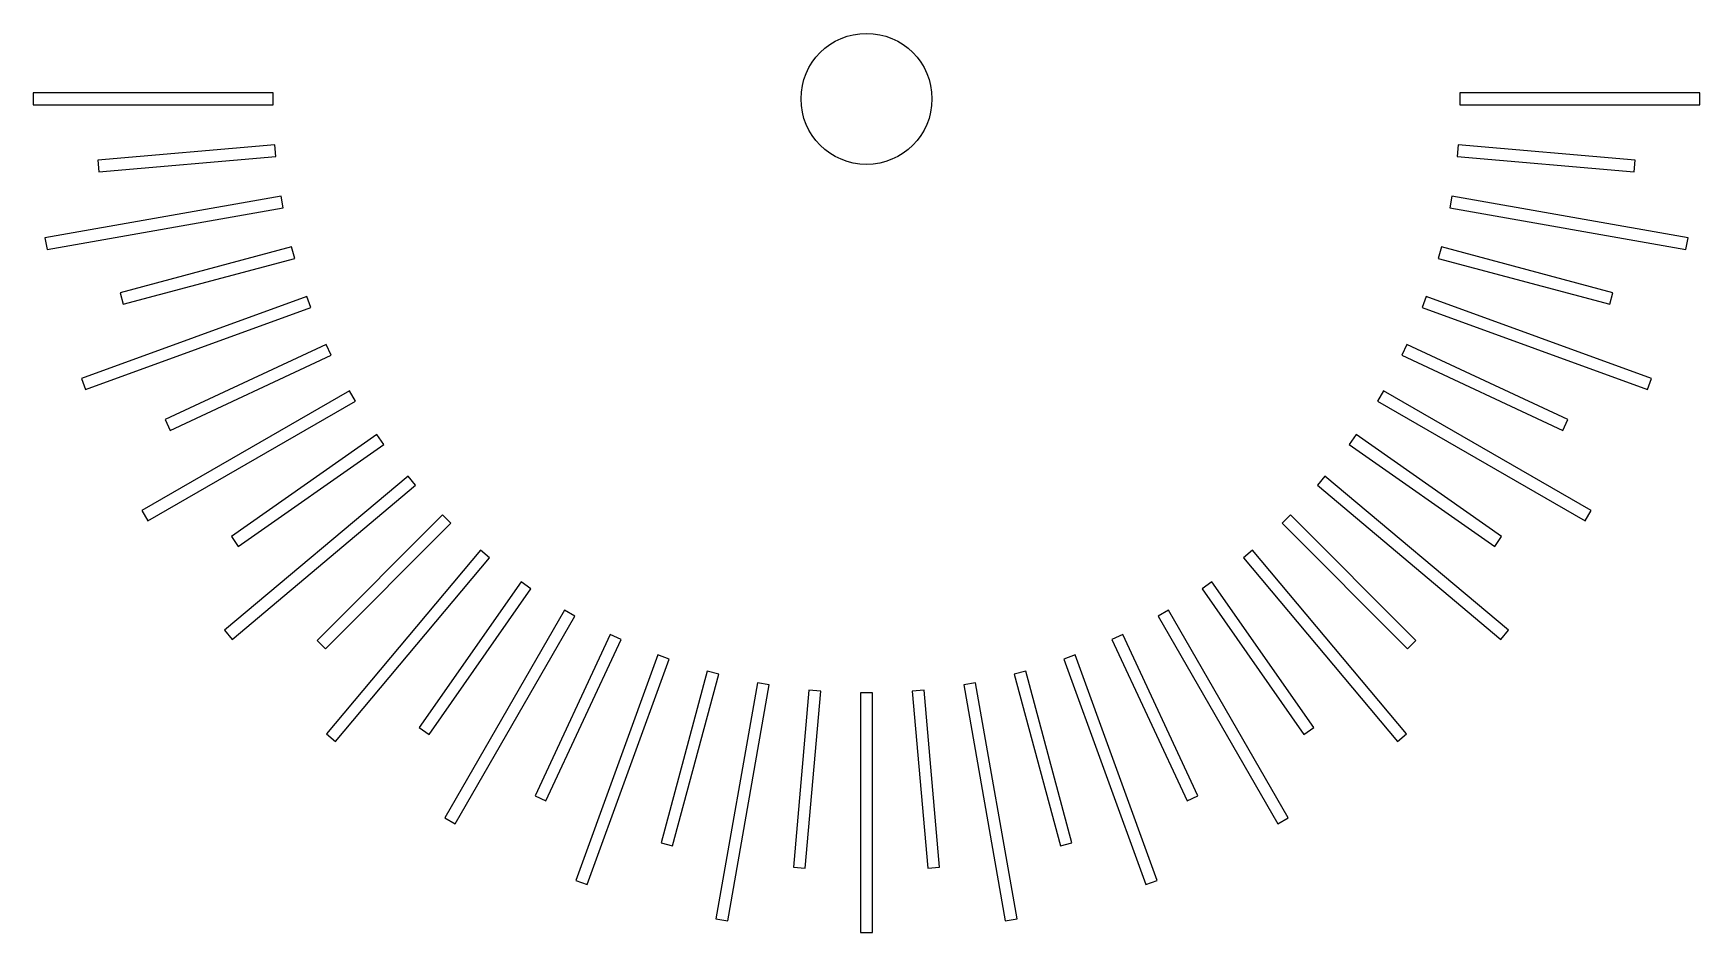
# Model space of a CAD drawing. Header units: millimetres. Extents: x -70 to 70, y 110 to 186.
import ezdxf

# ---------------------------------------------------------------- set-up
doc = ezdxf.new("R2010")
doc.units = ezdxf.units.MM

msp = doc.modelspace()

# ---------------------------------------------------------------- linework, layer by layer
at = {"color": 7, "linetype": 'Continuous', "lineweight": 25}
for p, q in [((-70, 180.5), (-70, 179.5)), ((-49.86, 180.5), (-70, 180.5)), ((-70, 179.5), (-49.86, 179.5)), ((-49.86, 179.5), (-49.86, 180.5)), ((70, 180.5), (49.86, 180.5)), ((49.86, 180.5), (49.86, 179.5)), ((49.86, 179.5), (70, 179.5)), ((70, 179.5), (70, 180.5)), ((-49.72, 176.15), (-64.58, 174.85)), ((-64.5, 173.86), (-49.63, 175.16)), ((-49.63, 175.16), (-49.72, 176.15)), ((49.72, 176.15), (49.63, 175.16)), ((49.63, 175.16), (64.5, 173.86)), ((64.58, 174.85), (49.72, 176.15)), ((-64.58, 174.85), (-64.5, 173.86)), ((64.5, 173.86), (64.58, 174.85)), ((-49.19, 171.83), (-69.02, 168.34)), ((-68.85, 167.35), (-49.02, 170.85)), ((-49.02, 170.85), (-49.19, 171.83)), ((49.19, 171.83), (49.02, 170.85)), ((49.02, 170.85), (68.85, 167.35)), ((69.02, 168.34), (49.19, 171.83)), ((-69.02, 168.34), (-68.85, 167.35)), ((68.85, 167.35), (69.02, 168.34)), ((-48.3, 167.58), (-62.71, 163.71)), ((-62.45, 162.75), (-48.04, 166.61)), ((-48.04, 166.61), (-48.3, 167.58)), ((48.3, 167.58), (48.04, 166.61)), ((48.04, 166.61), (62.45, 162.75)), ((62.71, 163.71), (48.3, 167.58)), ((-47.03, 163.42), (-65.95, 156.53)), ((-65.61, 155.59), (-46.69, 162.48)), ((-62.71, 163.71), (-62.45, 162.75)), ((-46.69, 162.48), (-47.03, 163.42)), ((47.03, 163.42), (46.69, 162.48)), ((46.69, 162.48), (65.61, 155.59)), ((65.95, 156.53), (47.03, 163.42)), ((62.45, 162.75), (62.71, 163.71)), ((-45.4, 159.38), (-58.93, 153.07)), ((-58.51, 152.17), (-44.98, 158.47)), ((-44.98, 158.47), (-45.4, 159.38)), ((45.4, 159.38), (44.98, 158.47)), ((44.98, 158.47), (58.51, 152.17)), ((58.93, 153.07), (45.4, 159.38)), ((-65.95, 156.53), (-65.61, 155.59)), ((-43.43, 155.5), (-60.87, 145.43)), ((-42.93, 154.63), (-43.43, 155.5)), ((43.43, 155.5), (42.93, 154.63)), ((60.87, 145.43), (43.43, 155.5)), ((65.61, 155.59), (65.95, 156.53)), ((-60.37, 144.57), (-42.93, 154.63)), ((42.93, 154.63), (60.37, 144.57)), ((-58.93, 153.07), (-58.51, 152.17)), ((58.51, 152.17), (58.93, 153.07)), ((-41.13, 151.81), (-53.36, 143.25)), ((-40.56, 150.99), (-41.13, 151.81)), ((41.13, 151.81), (40.56, 150.99)), ((53.36, 143.25), (41.13, 151.81)), ((-52.78, 142.43), (-40.56, 150.99)), ((40.56, 150.99), (52.78, 142.43)), ((-38.52, 148.33), (-53.94, 135.39)), ((-53.3, 134.62), (-37.88, 147.56)), ((-37.88, 147.56), (-38.52, 148.33)), ((38.52, 148.33), (37.88, 147.56)), ((37.88, 147.56), (53.3, 134.62)), ((53.94, 135.39), (38.52, 148.33)), ((-60.87, 145.43), (-60.37, 144.57)), ((-35.61, 145.09), (-46.16, 134.54)), ((-45.46, 133.84), (-34.91, 144.39)), ((-34.91, 144.39), (-35.61, 145.09)), ((35.61, 145.09), (34.91, 144.39)), ((34.91, 144.39), (45.46, 133.84)), ((46.16, 134.54), (35.61, 145.09)), ((60.37, 144.57), (60.87, 145.43)), ((-53.36, 143.25), (-52.78, 142.43)), ((52.78, 142.43), (53.36, 143.25)), ((-32.44, 142.12), (-45.38, 126.7)), ((-44.61, 126.06), (-31.67, 141.48)), ((-31.67, 141.48), (-32.44, 142.12)), ((32.44, 142.12), (31.67, 141.48)), ((31.67, 141.48), (44.61, 126.06)), ((45.38, 126.7), (32.44, 142.12)), ((-29.01, 139.44), (-37.57, 127.22)), ((-36.75, 126.64), (-28.19, 138.87)), ((-28.19, 138.87), (-29.01, 139.44)), ((29.01, 139.44), (28.19, 138.87)), ((28.19, 138.87), (36.75, 126.64)), ((37.57, 127.22), (29.01, 139.44)), ((-25.37, 137.07), (-35.43, 119.63)), ((-34.57, 119.13), (-24.5, 136.57)), ((-24.5, 136.57), (-25.37, 137.07)), ((25.37, 137.07), (24.5, 136.57)), ((24.5, 136.57), (34.57, 119.13)), ((35.43, 119.63), (25.37, 137.07)), ((-53.94, 135.39), (-53.3, 134.62)), ((-46.16, 134.54), (-45.46, 133.84)), ((-21.53, 135.02), (-27.83, 121.49)), ((-26.93, 121.07), (-20.62, 134.6)), ((-20.62, 134.6), (-21.53, 135.02)), ((21.53, 135.02), (20.62, 134.6)), ((20.62, 134.6), (26.93, 121.07)), ((27.83, 121.49), (21.53, 135.02)), ((45.46, 133.84), (46.16, 134.54)), ((53.3, 134.62), (53.94, 135.39)), ((-17.52, 133.31), (-24.41, 114.39)), ((-16.58, 132.97), (-17.52, 133.31)), ((17.52, 133.31), (16.58, 132.97)), ((24.41, 114.39), (17.52, 133.31)), ((-23.47, 114.05), (-16.58, 132.97)), ((-13.39, 131.96), (-17.25, 117.55)), ((-16.29, 117.29), (-12.42, 131.7)), ((-12.42, 131.7), (-13.39, 131.96)), ((13.39, 131.96), (12.42, 131.7)), ((12.42, 131.7), (16.29, 117.29)), ((17.25, 117.55), (13.39, 131.96)), ((16.58, 132.97), (23.47, 114.05)), ((-9.15, 130.98), (-12.65, 111.15)), ((-11.66, 110.98), (-8.17, 130.81)), ((-8.17, 130.81), (-9.15, 130.98)), ((-4.84, 130.37), (-6.14, 115.5)), ((-5.15, 115.42), (-3.85, 130.28)), ((-3.85, 130.28), (-4.84, 130.37)), ((4.84, 130.37), (3.85, 130.28)), ((3.85, 130.28), (5.15, 115.42)), ((6.14, 115.5), (4.84, 130.37)), ((9.15, 130.98), (8.17, 130.81)), ((8.17, 130.81), (11.66, 110.98)), ((12.65, 111.15), (9.15, 130.98)), ((0.5, 130.14), (-0.5, 130.14)), ((-0.5, 130.14), (-0.5, 110)), ((0.5, 110), (0.5, 130.14)), ((-45.38, 126.7), (-44.61, 126.06)), ((-37.57, 127.22), (-36.75, 126.64)), ((36.75, 126.64), (37.57, 127.22)), ((44.61, 126.06), (45.38, 126.7)), ((-27.83, 121.49), (-26.93, 121.07)), ((26.93, 121.07), (27.83, 121.49)), ((-35.43, 119.63), (-34.57, 119.13)), ((34.57, 119.13), (35.43, 119.63)), ((-17.25, 117.55), (-16.29, 117.29)), ((16.29, 117.29), (17.25, 117.55)), ((-6.14, 115.5), (-5.15, 115.42)), ((5.15, 115.42), (6.14, 115.5)), ((-24.41, 114.39), (-23.47, 114.05)), ((23.47, 114.05), (24.41, 114.39)), ((-12.65, 111.15), (-11.66, 110.98)), ((11.66, 110.98), (12.65, 111.15)), ((-0.5, 110), (0.5, 110))]:
    msp.add_line(p, q, dxfattribs=at)
msp.add_circle((0, 180), 5.5, dxfattribs=at)

doc.saveas('drawing.dxf')
